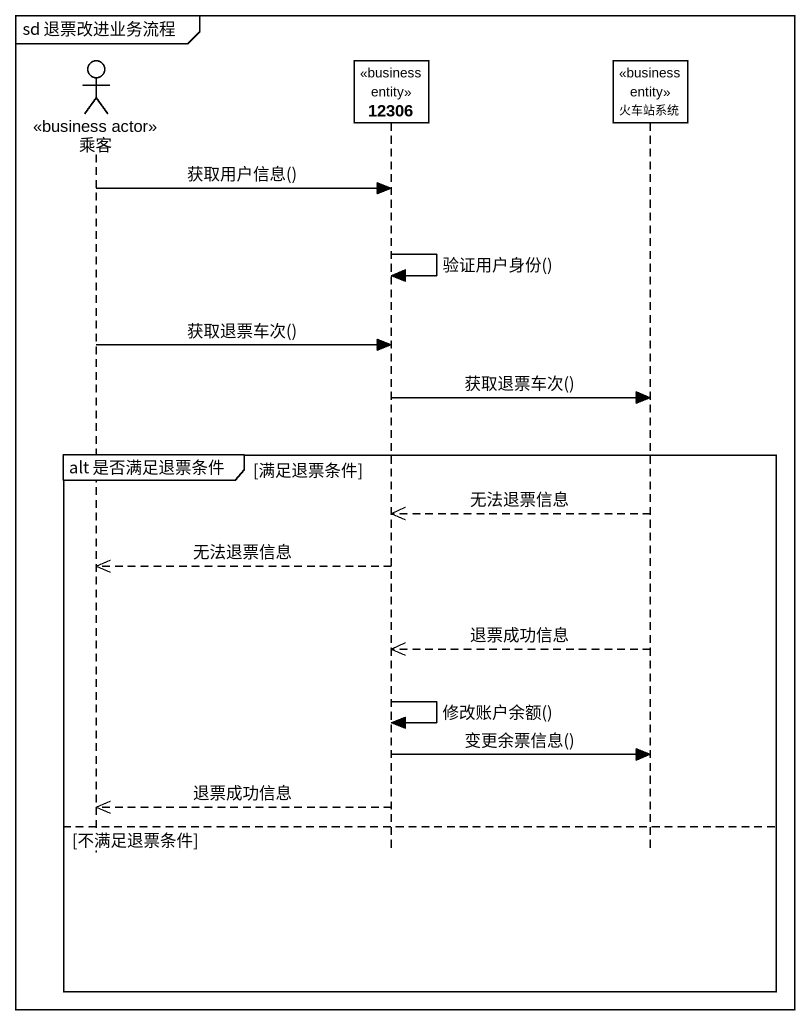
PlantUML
@startuml
mainframe sd 退票改进业务流程
hide footbox
actor 乘客 <<business actor>>
participant "12306" as c12306 <<business entity>>
participant 火车站系统 <<business entity>>

乘客 -> c12306 : 获取用户信息()
c12306 -> c12306 : 验证用户身份()
乘客 -> c12306 : 获取退票车次()
c12306 -> 火车站系统 : 获取退票车次()
group alt 是否满足退票条件 [满足退票条件]
  火车站系统 -->> c12306 : 无法退票信息
  c12306 -->> 乘客 : 无法退票信息
  火车站系统 -->> c12306 : 退票成功信息
  c12306 -> c12306 : 修改账户余额()
  c12306 -> 火车站系统 : 变更余票信息()
  c12306 -->> 乘客 : 退票成功信息
else 不满足退票条件
end
@enduml
